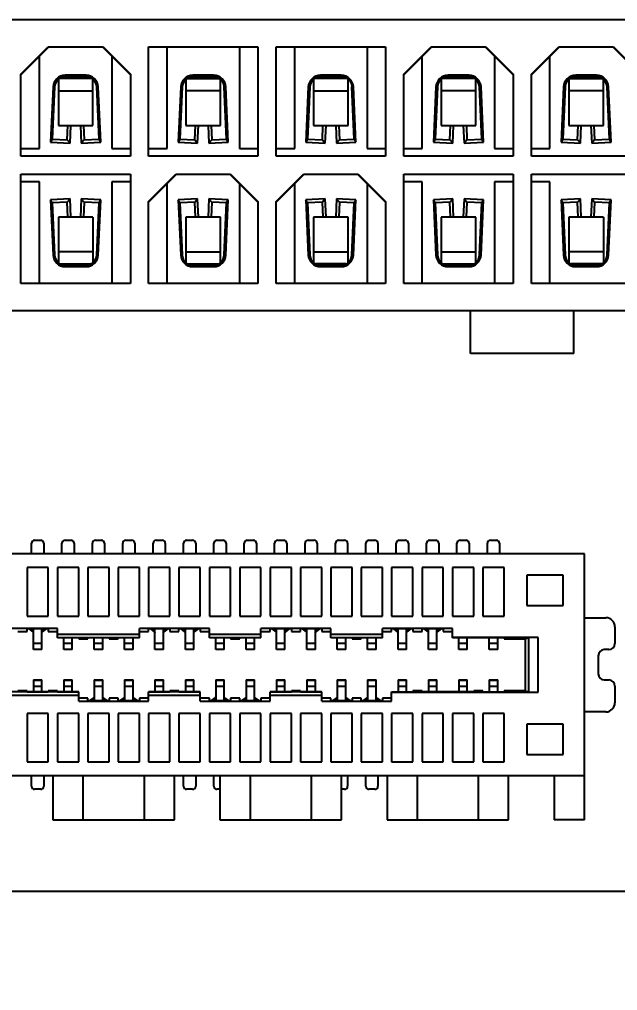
# Model space of a CAD drawing. Header units: millimetres. Extents: x 0 to 841, y 0 to 594.
# Drawn here: x 282.05 to 301.73, y 310.36 to 342.34 of the extents above; entities that cross this region are included whole.
import ezdxf

# ---------------------------------------------------------------- set-up
doc = ezdxf.new("R2010")
doc.units = ezdxf.units.MM
doc.header["$LTSCALE"] = 46.255
doc.layers.get('0').update_dxf_attribs({"linetype": 'CONTINUOUS'})
doc.layers.add('ASSEM_MEM', color=7, linetype='CONTINUOUS')
doc.styles.get("Standard").update_dxf_attribs({"font": 'txt', "width": 0.8})
doc.dimstyles.new('DIMSTYLE_1', dxfattribs={"dimtxt": 3, "dimasz": 2.1, "dimexe": 2, "dimexo": 1, "dimgap": 0.75, "dimtad": 0, "dimtih": 1, "dimtoh": 1, "dimzin": 0, "dimdsep": 46, "dimtxsty": 'STANDARD', "dimblk": '_FILLED', "dimblk1": '_FILLED', "dimblk2": '_FILLED', "dimcen": 0.09, "dimazin": 0, "dimtp": 0.01, "dimtm": 0.01, "dimtfac": 1, "dimtofl": 0, "dimtmove": 0, "dimatfit": 3, "dimldrblk": '_FILLED', "dimfxl": 1, "dimtolj": 1, "dimtzin": 0, "dimarcsym": 0})

# ---------------------------------------------------------------- blocks, each defined once
blk = doc.blocks.new('*D14')
at = {"color": 7, "linetype": 'CONTINUOUS'}
blk.add_line((350.897, 328.99), (350.897, 293.228), dxfattribs=at)
at = {"color": 7, "linetype": 'CONTINUOUS', "insert": (347.147, 291.728), "char_height": 3, "width": 14.4, "attachment_point": 3, "rotation": 90, "line_spacing_factor": 0.9}
blk.add_mtext('134.80', dxfattribs=at)
blk = doc.blocks.new('_FILLED')
at = {"color": 0, "linetype": 'BYBLOCK'}
blk.add_solid([(0, 0), (-1, 0.167), (-1, -0.167)], dxfattribs=at)
blk = doc.blocks.new('*D55')
at = {"color": 7, "linetype": 'CONTINUOUS'}
blk.add_line((385.407, 330.505), (385.407, 294.565), dxfattribs=at)
at = {"color": 7, "linetype": 'CONTINUOUS', "insert": (381.657, 293.065), "char_height": 3, "width": 14.4, "attachment_point": 3, "rotation": 90, "line_spacing_factor": 0.9}
blk.add_mtext('169.31', dxfattribs=at)

msp = doc.modelspace()

# ---------------------------------------------------------------- linework, layer by layer
at = {"layer": 'ASSEM_MEM', "color": 7, "linetype": 'CONTINUOUS'}
for p, q in [((272.797, 342.34), (324.397, 342.34)), ((282.097, 340.54), (282.997, 341.44)), ((282.097, 340.52), (283.017, 341.44)), ((282.997, 341.44), (284.797, 341.44)), ((285.697, 340.52), (284.776, 341.44)), ((284.797, 341.44), (285.697, 340.54)), ((286.297, 341.44), (289.897, 341.44)), ((286.297, 337.84), (286.297, 341.44)), ((286.907, 338.09), (286.907, 341.44)), ((289.287, 341.44), (289.287, 338.09)), ((289.897, 341.44), (289.897, 337.84)), ((290.497, 341.44), (294.097, 341.44)), ((290.497, 337.84), (290.497, 341.44)), ((291.107, 338.09), (291.107, 341.44)), ((293.487, 341.44), (293.487, 338.09)), ((294.097, 341.44), (294.097, 337.84)), ((294.697, 340.54), (295.597, 341.44)), ((294.697, 340.52), (295.617, 341.44)), ((295.597, 341.44), (297.397, 341.44)), ((298.297, 340.52), (297.376, 341.44)), ((297.397, 341.44), (298.297, 340.54)), ((298.897, 340.54), (299.797, 341.44)), ((298.897, 340.52), (299.817, 341.44)), ((299.797, 341.44), (301.597, 341.44)), ((302.497, 340.52), (301.576, 341.44)), ((301.597, 341.44), (302.497, 340.54)), ((282.707, 338.09), (282.707, 341.13)), ((285.087, 341.13), (285.087, 338.09)), ((295.307, 338.09), (295.307, 341.13)), ((297.687, 341.13), (297.687, 338.09)), ((299.507, 338.09), (299.507, 341.13)), ((282.097, 337.84), (282.097, 340.54)), ((283.327, 340.378), (283.327, 338.85)), ((284.435, 340.39), (283.358, 340.39)), ((284.239, 340.5), (283.554, 340.5)), ((283.554, 340.45), (283.554, 340.5)), ((283.554, 340.45), (284.239, 340.45)), ((284.239, 340.5), (284.239, 340.45)), ((284.467, 338.85), (284.467, 340.378)), ((285.697, 340.54), (285.697, 337.84)), ((287.527, 340.378), (287.527, 338.85)), ((287.558, 340.39), (288.635, 340.39)), ((288.439, 340.5), (287.754, 340.5)), ((287.754, 340.45), (287.754, 340.5)), ((287.754, 340.45), (288.439, 340.45)), ((288.439, 340.5), (288.439, 340.45)), ((288.667, 338.85), (288.667, 340.378)), ((291.727, 340.378), (291.727, 338.85)), ((292.835, 340.39), (291.758, 340.39)), ((292.639, 340.5), (291.954, 340.5)), ((291.954, 340.45), (291.954, 340.5)), ((291.954, 340.45), (292.639, 340.45)), ((292.639, 340.5), (292.639, 340.45)), ((292.867, 338.85), (292.867, 340.378)), ((294.697, 337.84), (294.697, 340.54)), ((295.927, 340.378), (295.927, 338.85)), ((297.035, 340.39), (295.958, 340.39)), ((296.839, 340.5), (296.154, 340.5)), ((296.154, 340.45), (296.154, 340.5)), ((296.154, 340.45), (296.839, 340.45)), ((296.839, 340.5), (296.839, 340.45)), ((297.067, 338.85), (297.067, 340.378)), ((298.297, 340.54), (298.297, 337.84)), ((298.897, 337.84), (298.897, 340.54)), ((300.127, 340.378), (300.127, 338.85)), ((300.158, 340.39), (301.235, 340.39)), ((301.039, 340.5), (300.354, 340.5)), ((300.354, 340.45), (300.354, 340.5)), ((301.039, 340.45), (300.354, 340.45)), ((301.039, 340.5), (301.039, 340.45)), ((301.267, 338.85), (301.267, 340.378)), ((283.154, 340.118), (283.072, 338.298)), ((283.204, 340.116), (283.126, 338.396)), ((283.154, 340.118), (283.204, 340.116)), ((283.327, 339.99), (284.467, 339.99)), ((284.589, 340.116), (284.639, 340.118)), ((284.667, 338.396), (284.589, 340.116)), ((284.721, 338.298), (284.639, 340.118)), ((287.354, 340.118), (287.272, 338.298)), ((287.404, 340.116), (287.326, 338.396)), ((287.354, 340.118), (287.404, 340.116)), ((288.667, 339.99), (287.527, 339.99)), ((288.789, 340.116), (288.839, 340.118)), ((288.867, 338.396), (288.789, 340.116)), ((288.921, 338.298), (288.839, 340.118)), ((291.554, 340.118), (291.472, 338.298)), ((291.604, 340.116), (291.526, 338.396)), ((291.554, 340.118), (291.604, 340.116)), ((291.727, 339.99), (292.867, 339.99)), ((292.989, 340.116), (293.039, 340.118)), ((293.067, 338.396), (292.989, 340.116)), ((293.121, 338.298), (293.039, 340.118)), ((295.754, 340.118), (295.672, 338.298)), ((295.804, 340.116), (295.726, 338.396)), ((295.754, 340.118), (295.804, 340.116)), ((297.067, 339.99), (295.927, 339.99)), ((297.189, 340.116), (297.239, 340.118)), ((297.267, 338.396), (297.189, 340.116)), ((297.321, 338.298), (297.239, 340.118)), ((299.954, 340.118), (299.872, 338.298)), ((300.004, 340.116), (299.926, 338.396)), ((299.954, 340.118), (300.004, 340.116)), ((301.267, 339.99), (300.127, 339.99)), ((301.389, 340.116), (301.439, 340.118)), ((301.467, 338.396), (301.389, 340.116)), ((301.521, 338.298), (301.439, 340.118)), ((283.327, 338.85), (284.467, 338.85)), ((283.616, 338.374), (283.637, 338.85)), ((283.711, 338.269), (283.737, 338.85)), ((284.056, 338.85), (284.082, 338.269)), ((284.156, 338.85), (284.177, 338.374)), ((287.527, 338.85), (288.667, 338.85)), ((287.816, 338.374), (287.837, 338.85)), ((287.911, 338.269), (287.937, 338.85)), ((288.256, 338.85), (288.282, 338.269)), ((288.356, 338.85), (288.377, 338.374)), ((291.727, 338.85), (292.867, 338.85)), ((292.016, 338.374), (292.037, 338.85)), ((292.111, 338.269), (292.137, 338.85)), ((292.456, 338.85), (292.482, 338.269)), ((292.556, 338.85), (292.577, 338.374)), ((295.927, 338.85), (297.067, 338.85)), ((296.216, 338.374), (296.237, 338.85)), ((296.311, 338.269), (296.337, 338.85)), ((296.656, 338.85), (296.682, 338.269)), ((296.756, 338.85), (296.777, 338.374)), ((300.127, 338.85), (301.267, 338.85)), ((300.416, 338.374), (300.437, 338.85)), ((300.511, 338.269), (300.537, 338.85)), ((300.856, 338.85), (300.882, 338.269)), ((300.956, 338.85), (300.977, 338.374)), ((283.126, 338.396), (283.072, 338.298)), ((283.126, 338.396), (283.616, 338.374)), ((283.616, 338.374), (283.711, 338.269)), ((284.177, 338.374), (284.082, 338.269)), ((284.177, 338.374), (284.667, 338.396)), ((284.721, 338.298), (284.667, 338.396)), ((287.326, 338.396), (287.272, 338.298)), ((287.326, 338.396), (287.816, 338.374)), ((287.816, 338.374), (287.911, 338.269)), ((288.377, 338.374), (288.282, 338.269)), ((288.377, 338.374), (288.867, 338.396)), ((288.921, 338.298), (288.867, 338.396)), ((291.526, 338.396), (291.472, 338.298)), ((291.526, 338.396), (292.016, 338.374)), ((292.016, 338.374), (292.111, 338.269)), ((292.577, 338.374), (292.482, 338.269)), ((292.577, 338.374), (293.067, 338.396)), ((293.067, 338.396), (293.121, 338.298)), ((295.726, 338.396), (295.672, 338.298)), ((295.726, 338.396), (296.216, 338.374)), ((296.216, 338.374), (296.311, 338.269)), ((296.777, 338.374), (296.682, 338.269)), ((296.777, 338.374), (297.267, 338.396)), ((297.321, 338.298), (297.267, 338.396)), ((299.926, 338.396), (299.872, 338.298)), ((299.926, 338.396), (300.416, 338.374)), ((300.416, 338.374), (300.511, 338.269)), ((300.977, 338.374), (300.882, 338.269)), ((300.977, 338.374), (301.467, 338.396)), ((301.521, 338.298), (301.467, 338.396)), ((282.097, 338.09), (282.707, 338.09)), ((283.072, 338.298), (283.711, 338.269)), ((284.082, 338.269), (284.721, 338.298)), ((285.087, 338.09), (285.697, 338.09)), ((286.297, 338.09), (286.907, 338.09)), ((287.272, 338.298), (287.911, 338.269)), ((288.282, 338.269), (288.921, 338.298)), ((289.287, 338.09), (289.897, 338.09)), ((290.497, 338.09), (291.107, 338.09)), ((291.472, 338.298), (292.111, 338.269)), ((292.482, 338.269), (293.121, 338.298)), ((293.487, 338.09), (294.097, 338.09)), ((294.697, 338.09), (295.307, 338.09)), ((295.672, 338.298), (296.311, 338.269)), ((296.682, 338.269), (297.321, 338.298)), ((297.687, 338.09), (298.297, 338.09)), ((298.897, 338.09), (299.507, 338.09)), ((299.872, 338.298), (300.511, 338.269)), ((300.882, 338.269), (301.521, 338.298)), ((285.697, 337.84), (282.097, 337.84)), ((289.897, 337.84), (286.297, 337.84)), ((294.097, 337.84), (290.497, 337.84)), ((298.297, 337.84), (294.697, 337.84)), ((302.497, 337.84), (298.897, 337.84)), ((282.097, 337.24), (285.697, 337.24)), ((282.097, 333.64), (282.097, 337.24)), ((285.697, 337.24), (285.697, 333.64)), ((286.297, 336.34), (287.197, 337.24)), ((286.297, 336.32), (287.217, 337.24)), ((287.197, 337.24), (288.997, 337.24)), ((289.897, 336.32), (288.976, 337.24)), ((288.997, 337.24), (289.897, 336.34)), ((290.497, 336.34), (291.397, 337.24)), ((290.497, 336.32), (291.417, 337.24)), ((291.397, 337.24), (293.197, 337.24)), ((294.097, 336.32), (293.176, 337.24)), ((293.197, 337.24), (294.097, 336.34)), ((294.697, 337.24), (298.297, 337.24)), ((294.697, 333.64), (294.697, 337.24)), ((298.297, 337.24), (298.297, 333.64)), ((298.897, 337.24), (302.497, 337.24)), ((298.897, 333.64), (298.897, 337.24)), ((282.707, 336.99), (282.097, 336.99)), ((282.707, 333.64), (282.707, 336.99)), ((285.697, 336.99), (285.087, 336.99)), ((285.087, 336.99), (285.087, 333.64)), ((286.907, 333.64), (286.907, 336.93)), ((289.287, 336.93), (289.287, 333.64)), ((291.107, 333.64), (291.107, 336.93)), ((293.487, 336.93), (293.487, 333.64)), ((295.307, 336.99), (294.697, 336.99)), ((295.307, 333.64), (295.307, 336.99)), ((298.297, 336.99), (297.687, 336.99)), ((297.687, 336.99), (297.687, 333.64)), ((299.507, 336.99), (298.897, 336.99)), ((299.507, 333.64), (299.507, 336.99)), ((283.711, 336.431), (283.072, 336.403)), ((283.126, 336.305), (283.072, 336.403)), ((283.072, 336.403), (283.154, 334.582)), ((283.616, 336.327), (283.711, 336.431)), ((283.738, 335.83), (283.711, 336.431)), ((284.082, 336.431), (284.055, 335.83)), ((284.721, 336.403), (284.082, 336.431)), ((284.082, 336.431), (284.177, 336.327)), ((284.639, 334.582), (284.721, 336.403)), ((284.667, 336.305), (284.721, 336.403)), ((287.911, 336.431), (287.272, 336.403)), ((287.326, 336.305), (287.272, 336.403)), ((287.272, 336.403), (287.354, 334.582)), ((287.816, 336.327), (287.911, 336.431)), ((287.938, 335.83), (287.911, 336.431)), ((288.282, 336.431), (288.255, 335.83)), ((288.921, 336.403), (288.282, 336.431)), ((288.282, 336.431), (288.377, 336.327)), ((288.839, 334.582), (288.921, 336.403)), ((288.867, 336.305), (288.921, 336.403)), ((292.111, 336.431), (291.472, 336.403)), ((291.526, 336.305), (291.472, 336.403)), ((291.472, 336.403), (291.554, 334.582)), ((292.111, 336.431), (292.016, 336.327)), ((292.138, 335.83), (292.111, 336.431)), ((292.482, 336.431), (292.455, 335.83)), ((293.121, 336.403), (292.482, 336.431)), ((292.577, 336.327), (292.482, 336.431)), ((293.039, 334.582), (293.121, 336.403)), ((293.121, 336.403), (293.067, 336.305)), ((296.311, 336.431), (295.672, 336.403)), ((295.726, 336.305), (295.672, 336.403)), ((295.672, 336.403), (295.754, 334.582)), ((296.216, 336.327), (296.311, 336.431)), ((296.338, 335.83), (296.311, 336.431)), ((296.682, 336.431), (296.655, 335.83)), ((297.321, 336.403), (296.682, 336.431)), ((296.682, 336.431), (296.777, 336.327)), ((297.239, 334.582), (297.321, 336.403)), ((297.267, 336.305), (297.321, 336.403)), ((300.511, 336.431), (299.872, 336.403)), ((299.926, 336.305), (299.872, 336.403)), ((299.872, 336.403), (299.954, 334.582)), ((300.416, 336.327), (300.511, 336.431)), ((300.538, 335.83), (300.511, 336.431)), ((300.882, 336.431), (300.855, 335.83)), ((301.521, 336.403), (300.882, 336.431)), ((300.882, 336.431), (300.977, 336.327)), ((301.439, 334.582), (301.521, 336.403)), ((301.467, 336.305), (301.521, 336.403)), ((283.616, 336.327), (283.126, 336.305)), ((283.126, 336.305), (283.204, 334.585)), ((283.638, 335.83), (283.616, 336.327)), ((284.177, 336.327), (284.155, 335.83)), ((284.667, 336.305), (284.177, 336.327)), ((284.589, 334.585), (284.667, 336.305)), ((286.297, 333.64), (286.297, 336.34)), ((287.816, 336.327), (287.326, 336.305)), ((287.326, 336.305), (287.404, 334.585)), ((287.838, 335.83), (287.816, 336.327)), ((288.377, 336.327), (288.355, 335.83)), ((288.867, 336.305), (288.377, 336.327)), ((288.789, 334.585), (288.867, 336.305)), ((289.897, 336.34), (289.897, 333.64)), ((290.497, 333.64), (290.497, 336.34)), ((292.016, 336.327), (291.526, 336.305)), ((291.526, 336.305), (291.604, 334.585)), ((292.038, 335.83), (292.016, 336.327)), ((292.577, 336.327), (292.555, 335.83)), ((293.067, 336.305), (292.577, 336.327)), ((292.989, 334.585), (293.067, 336.305)), ((294.097, 336.34), (294.097, 333.64)), ((296.216, 336.327), (295.726, 336.305)), ((295.726, 336.305), (295.804, 334.585)), ((296.238, 335.83), (296.216, 336.327)), ((296.777, 336.327), (296.755, 335.83)), ((297.267, 336.305), (296.777, 336.327)), ((297.189, 334.585), (297.267, 336.305)), ((300.416, 336.327), (299.926, 336.305)), ((299.926, 336.305), (300.004, 334.585)), ((300.438, 335.83), (300.416, 336.327)), ((300.977, 336.327), (300.955, 335.83)), ((301.467, 336.305), (300.977, 336.327)), ((301.389, 334.585), (301.467, 336.305)), ((284.467, 335.83), (283.327, 335.83)), ((283.327, 335.83), (283.327, 334.313)), ((284.467, 335.83), (284.467, 334.313)), ((288.667, 335.83), (287.527, 335.83)), ((287.527, 335.83), (287.527, 334.313)), ((288.667, 334.313), (288.667, 335.83)), ((292.867, 335.83), (291.727, 335.83)), ((291.727, 335.83), (291.727, 334.313)), ((292.867, 334.313), (292.867, 335.83)), ((297.067, 335.83), (295.927, 335.83)), ((295.927, 335.83), (295.927, 334.313)), ((297.067, 334.313), (297.067, 335.83)), ((301.267, 335.83), (300.127, 335.83)), ((300.127, 335.83), (300.127, 334.313)), ((301.267, 335.83), (301.267, 334.313)), ((283.204, 334.585), (283.154, 334.582)), ((284.467, 334.69), (283.327, 334.69)), ((284.639, 334.582), (284.589, 334.585)), ((287.404, 334.585), (287.354, 334.582)), ((287.527, 334.69), (288.667, 334.69)), ((288.839, 334.582), (288.789, 334.585)), ((291.604, 334.585), (291.554, 334.582)), ((291.727, 334.69), (292.867, 334.69)), ((293.039, 334.582), (292.989, 334.585)), ((295.804, 334.585), (295.754, 334.582)), ((295.927, 334.69), (297.067, 334.69)), ((297.239, 334.582), (297.189, 334.585)), ((300.004, 334.585), (299.954, 334.582)), ((301.267, 334.69), (300.127, 334.69)), ((301.439, 334.582), (301.389, 334.585)), ((283.391, 334.29), (284.402, 334.29)), ((284.239, 334.25), (283.554, 334.25)), ((283.554, 334.2), (283.554, 334.25)), ((283.554, 334.2), (284.239, 334.2)), ((284.239, 334.25), (284.239, 334.2)), ((287.591, 334.29), (288.602, 334.29)), ((288.439, 334.25), (287.754, 334.25)), ((287.754, 334.2), (287.754, 334.25)), ((287.754, 334.2), (288.439, 334.2)), ((288.439, 334.25), (288.439, 334.2)), ((292.802, 334.29), (291.791, 334.29)), ((292.639, 334.25), (291.954, 334.25)), ((291.954, 334.2), (291.954, 334.25)), ((291.954, 334.2), (292.639, 334.2)), ((292.639, 334.25), (292.639, 334.2)), ((295.991, 334.29), (297.002, 334.29)), ((296.839, 334.25), (296.154, 334.25)), ((296.154, 334.2), (296.154, 334.25)), ((296.154, 334.2), (296.839, 334.2)), ((296.839, 334.25), (296.839, 334.2)), ((301.202, 334.29), (300.191, 334.29)), ((300.354, 334.25), (301.039, 334.25)), ((300.354, 334.2), (300.354, 334.25)), ((300.354, 334.2), (301.039, 334.2)), ((301.039, 334.25), (301.039, 334.2)), ((285.697, 333.64), (282.097, 333.64)), ((289.897, 333.64), (286.297, 333.64)), ((294.097, 333.64), (290.497, 333.64)), ((298.297, 333.64), (294.697, 333.64)), ((302.497, 333.64), (298.897, 333.64)), ((324.397, 332.74), (272.797, 332.74)), ((296.897, 331.34), (296.897, 332.74)), ((300.297, 331.34), (300.297, 332.74)), ((300.297, 331.34), (296.897, 331.34)), ((282.447, 324.74), (282.447, 325.09)), ((282.547, 325.19), (282.747, 325.19)), ((282.847, 325.09), (282.847, 324.74)), ((283.447, 324.74), (283.447, 325.09)), ((283.547, 325.19), (283.747, 325.19)), ((283.847, 325.09), (283.847, 324.74)), ((284.447, 324.74), (284.447, 325.09)), ((284.547, 325.19), (284.747, 325.19)), ((284.847, 325.09), (284.847, 324.74)), ((285.447, 324.74), (285.447, 325.09)), ((285.547, 325.19), (285.747, 325.19)), ((285.847, 325.09), (285.847, 324.74)), ((286.447, 324.74), (286.447, 325.09)), ((286.547, 325.19), (286.747, 325.19)), ((286.847, 325.09), (286.847, 324.74)), ((287.447, 324.74), (287.447, 325.09)), ((287.547, 325.19), (287.747, 325.19)), ((287.847, 325.09), (287.847, 324.74)), ((288.447, 324.74), (288.447, 325.09)), ((288.547, 325.19), (288.747, 325.19)), ((288.847, 325.09), (288.847, 324.74)), ((289.447, 324.74), (289.447, 325.09)), ((289.547, 325.19), (289.747, 325.19)), ((289.847, 325.09), (289.847, 324.74)), ((290.447, 324.74), (290.447, 325.09)), ((290.547, 325.19), (290.747, 325.19)), ((290.847, 325.09), (290.847, 324.74)), ((291.447, 324.74), (291.447, 325.09)), ((291.547, 325.19), (291.747, 325.19)), ((291.847, 325.09), (291.847, 324.74)), ((292.447, 324.74), (292.447, 325.09)), ((292.547, 325.19), (292.747, 325.19)), ((292.847, 325.09), (292.847, 324.74)), ((293.447, 324.74), (293.447, 325.09)), ((293.547, 325.19), (293.747, 325.19)), ((293.847, 325.09), (293.847, 324.74)), ((294.447, 324.74), (294.447, 325.09)), ((294.547, 325.19), (294.747, 325.19)), ((294.847, 325.09), (294.847, 324.74)), ((295.447, 324.74), (295.447, 325.09)), ((295.547, 325.19), (295.747, 325.19)), ((295.847, 325.09), (295.847, 324.74)), ((296.447, 324.74), (296.447, 325.09)), ((296.547, 325.19), (296.747, 325.19)), ((296.847, 325.09), (296.847, 324.74)), ((297.447, 324.74), (297.447, 325.09)), ((297.547, 325.19), (297.747, 325.19)), ((297.847, 325.09), (297.847, 324.74)), ((300.647, 324.74), (261.647, 324.74)), ((300.647, 315.99), (300.647, 324.74)), ((282.997, 324.29), (282.297, 324.29)), ((282.297, 324.29), (282.297, 322.69)), ((282.997, 322.69), (282.997, 324.29)), ((283.997, 324.29), (283.297, 324.29)), ((283.297, 324.29), (283.297, 322.69)), ((283.997, 322.69), (283.997, 324.29)), ((284.997, 324.29), (284.297, 324.29)), ((284.297, 324.29), (284.297, 322.69)), ((284.997, 322.69), (284.997, 324.29)), ((285.997, 324.29), (285.297, 324.29)), ((285.297, 324.29), (285.297, 322.69)), ((285.997, 322.69), (285.997, 324.29)), ((286.997, 324.29), (286.297, 324.29)), ((286.297, 324.29), (286.297, 322.69)), ((286.997, 322.69), (286.997, 324.29)), ((287.997, 324.29), (287.297, 324.29)), ((287.297, 324.29), (287.297, 322.69)), ((287.997, 322.69), (287.997, 324.29)), ((288.997, 324.29), (288.297, 324.29)), ((288.297, 324.29), (288.297, 322.69)), ((288.997, 322.69), (288.997, 324.29)), ((289.997, 324.29), (289.297, 324.29)), ((289.297, 324.29), (289.297, 322.69)), ((289.997, 322.69), (289.997, 324.29)), ((290.997, 324.29), (290.297, 324.29)), ((290.297, 324.29), (290.297, 322.69)), ((290.997, 322.69), (290.997, 324.29)), ((291.997, 324.29), (291.297, 324.29)), ((291.297, 324.29), (291.297, 322.69)), ((291.997, 322.69), (291.997, 324.29)), ((292.997, 324.29), (292.297, 324.29)), ((292.297, 324.29), (292.297, 322.69)), ((292.997, 322.69), (292.997, 324.29)), ((293.997, 324.29), (293.297, 324.29)), ((293.297, 324.29), (293.297, 322.69)), ((293.997, 322.69), (293.997, 324.29)), ((294.997, 324.29), (294.297, 324.29)), ((294.297, 324.29), (294.297, 322.69)), ((294.997, 322.69), (294.997, 324.29)), ((295.997, 324.29), (295.297, 324.29)), ((295.297, 324.29), (295.297, 322.69)), ((295.997, 322.69), (295.997, 324.29)), ((296.997, 324.29), (296.297, 324.29)), ((296.297, 324.29), (296.297, 322.69)), ((296.997, 322.69), (296.997, 324.29)), ((297.997, 324.29), (297.297, 324.29)), ((297.297, 324.29), (297.297, 322.69)), ((297.997, 322.69), (297.997, 324.29)), ((299.947, 324.04), (298.747, 324.04)), ((298.747, 324.04), (298.747, 323.04)), ((299.947, 323.04), (299.947, 324.04)), ((298.747, 323.04), (299.947, 323.04)), ((282.297, 322.69), (282.997, 322.69)), ((283.297, 322.69), (283.997, 322.69)), ((284.297, 322.69), (284.997, 322.69)), ((285.297, 322.69), (285.997, 322.69)), ((286.297, 322.69), (286.997, 322.69)), ((287.297, 322.69), (287.997, 322.69)), ((288.297, 322.69), (288.997, 322.69)), ((289.297, 322.69), (289.997, 322.69)), ((290.297, 322.69), (290.997, 322.69)), ((291.297, 322.69), (291.997, 322.69)), ((292.297, 322.69), (292.997, 322.69)), ((293.297, 322.69), (293.997, 322.69)), ((294.297, 322.69), (294.997, 322.69)), ((295.297, 322.69), (295.997, 322.69)), ((296.297, 322.69), (296.997, 322.69)), ((297.297, 322.69), (297.997, 322.69)), ((300.647, 322.64), (301.347, 322.64)), ((301.647, 322.34), (301.647, 321.79)), ((283.297, 322.29), (280.997, 322.29)), ((281.997, 322.19), (282.297, 322.19)), ((282.997, 322.27), (282.297, 322.27)), ((282.297, 322.19), (282.297, 322.27)), ((282.356, 322.27), (282.483, 322.179)), ((282.483, 322.179), (282.483, 322.27)), ((282.483, 322.179), (282.49, 322.175)), ((282.492, 322.233), (282.49, 322.175)), ((282.493, 322.27), (282.492, 322.233)), ((282.507, 321.59), (282.507, 322.27)), ((282.787, 321.59), (282.787, 322.27)), ((282.801, 322.233), (282.8, 322.27)), ((282.803, 322.175), (282.801, 322.233)), ((282.803, 322.175), (282.81, 322.179)), ((282.81, 322.27), (282.81, 322.179)), ((282.81, 322.179), (282.937, 322.27)), ((282.997, 322.27), (282.997, 322.19)), ((282.997, 322.19), (283.297, 322.19)), ((283.297, 321.982), (283.297, 322.29)), ((285.997, 322.09), (283.297, 322.09)), ((288.297, 322.29), (285.997, 322.29)), ((285.997, 321.982), (285.997, 322.29)), ((285.997, 322.19), (286.297, 322.19)), ((286.997, 322.27), (286.297, 322.27)), ((286.297, 322.19), (286.297, 322.27)), ((286.356, 322.27), (286.483, 322.179)), ((286.483, 322.179), (286.483, 322.27)), ((286.483, 322.179), (286.49, 322.175)), ((286.492, 322.233), (286.49, 322.175)), ((286.493, 322.27), (286.492, 322.233)), ((286.507, 321.59), (286.507, 322.27)), ((286.787, 321.59), (286.787, 322.27)), ((286.801, 322.233), (286.8, 322.27)), ((286.803, 322.175), (286.801, 322.233)), ((286.803, 322.175), (286.81, 322.179)), ((286.81, 322.27), (286.81, 322.179)), ((286.81, 322.179), (286.937, 322.27)), ((286.997, 322.27), (286.997, 322.19)), ((286.997, 322.19), (287.297, 322.19)), ((287.997, 322.27), (287.297, 322.27)), ((287.297, 322.19), (287.297, 322.27)), ((287.356, 322.27), (287.483, 322.179)), ((287.483, 322.179), (287.483, 322.27)), ((287.483, 322.179), (287.49, 322.175)), ((287.492, 322.233), (287.49, 322.175)), ((287.493, 322.27), (287.492, 322.233)), ((287.507, 321.59), (287.507, 322.27)), ((287.787, 321.59), (287.787, 322.27)), ((287.801, 322.233), (287.8, 322.27)), ((287.803, 322.175), (287.801, 322.233)), ((287.803, 322.175), (287.81, 322.179)), ((287.81, 322.27), (287.81, 322.179)), ((287.81, 322.179), (287.937, 322.27)), ((287.997, 322.27), (287.997, 322.19)), ((287.997, 322.19), (288.297, 322.19)), ((288.297, 321.982), (288.297, 322.29)), ((289.997, 322.09), (288.297, 322.09)), ((292.297, 322.29), (289.997, 322.29)), ((289.997, 321.982), (289.997, 322.29)), ((289.997, 322.19), (290.297, 322.19)), ((290.997, 322.27), (290.297, 322.27)), ((290.297, 322.19), (290.297, 322.27)), ((290.356, 322.27), (290.483, 322.179)), ((290.483, 322.179), (290.483, 322.27)), ((290.483, 322.179), (290.49, 322.175)), ((290.492, 322.233), (290.49, 322.175)), ((290.493, 322.27), (290.492, 322.233)), ((290.507, 321.59), (290.507, 322.27)), ((290.787, 321.59), (290.787, 322.27)), ((290.801, 322.233), (290.8, 322.27)), ((290.803, 322.175), (290.801, 322.233)), ((290.803, 322.175), (290.81, 322.179)), ((290.81, 322.27), (290.81, 322.179)), ((290.81, 322.179), (290.937, 322.27)), ((290.997, 322.27), (290.997, 322.19)), ((290.997, 322.19), (291.297, 322.19)), ((291.997, 322.27), (291.297, 322.27)), ((291.297, 322.19), (291.297, 322.27)), ((291.356, 322.27), (291.483, 322.179)), ((291.483, 322.179), (291.483, 322.27)), ((291.483, 322.179), (291.49, 322.175)), ((291.492, 322.233), (291.49, 322.175)), ((291.493, 322.27), (291.492, 322.233)), ((291.507, 321.59), (291.507, 322.27)), ((291.787, 321.59), (291.787, 322.27)), ((291.801, 322.233), (291.8, 322.27)), ((291.803, 322.175), (291.801, 322.233)), ((291.803, 322.175), (291.81, 322.179)), ((291.81, 322.27), (291.81, 322.179)), ((291.81, 322.179), (291.937, 322.27)), ((291.997, 322.27), (291.997, 322.19)), ((291.997, 322.19), (292.297, 322.19)), ((292.297, 321.982), (292.297, 322.29)), ((293.997, 322.09), (292.297, 322.09)), ((296.297, 322.29), (293.997, 322.29)), ((293.997, 321.982), (293.997, 322.29)), ((293.997, 322.19), (294.297, 322.19)), ((294.997, 322.27), (294.297, 322.27)), ((294.297, 322.19), (294.297, 322.27)), ((294.356, 322.27), (294.483, 322.179)), ((294.483, 322.179), (294.483, 322.27)), ((294.483, 322.179), (294.49, 322.175)), ((294.492, 322.233), (294.49, 322.175)), ((294.493, 322.27), (294.492, 322.233)), ((294.507, 321.59), (294.507, 322.27)), ((294.787, 321.59), (294.787, 322.27)), ((294.801, 322.233), (294.8, 322.27)), ((294.803, 322.175), (294.801, 322.233)), ((294.803, 322.175), (294.81, 322.179)), ((294.81, 322.27), (294.81, 322.179)), ((294.81, 322.179), (294.937, 322.27)), ((294.997, 322.27), (294.997, 322.19)), ((294.997, 322.19), (295.297, 322.19)), ((295.997, 322.27), (295.297, 322.27)), ((295.297, 322.19), (295.297, 322.27)), ((295.356, 322.27), (295.483, 322.179)), ((295.483, 322.179), (295.483, 322.27)), ((295.483, 322.179), (295.49, 322.175)), ((295.492, 322.233), (295.49, 322.175)), ((295.493, 322.27), (295.492, 322.233)), ((295.507, 321.59), (295.507, 322.27)), ((295.787, 321.59), (295.787, 322.27)), ((295.801, 322.233), (295.8, 322.27)), ((295.803, 322.175), (295.801, 322.233)), ((295.803, 322.175), (295.81, 322.179)), ((295.81, 322.27), (295.81, 322.179)), ((295.81, 322.179), (295.937, 322.27)), ((295.997, 322.27), (295.997, 322.19)), ((295.997, 322.19), (296.297, 322.19)), ((296.297, 321.982), (296.297, 322.29)), ((282.787, 321.797), (282.507, 321.797)), ((283.297, 321.986), (285.997, 321.986)), ((283.997, 321.982), (283.297, 321.982)), ((283.507, 321.59), (283.507, 321.982)), ((283.787, 321.797), (283.507, 321.797)), ((283.787, 321.59), (283.787, 321.982)), ((283.997, 321.982), (283.997, 321.95)), ((283.997, 321.95), (284.297, 321.95)), ((284.997, 321.982), (284.297, 321.982)), ((284.297, 321.95), (284.297, 321.982)), ((284.507, 321.59), (284.507, 321.982)), ((284.787, 321.797), (284.507, 321.797)), ((284.787, 321.59), (284.787, 321.982)), ((284.997, 321.982), (284.997, 321.95)), ((284.997, 321.95), (285.297, 321.95)), ((285.997, 321.982), (285.297, 321.982)), ((285.297, 321.95), (285.297, 321.982)), ((285.507, 321.59), (285.507, 321.982)), ((285.787, 321.797), (285.507, 321.797)), ((285.787, 321.59), (285.787, 321.982)), ((286.787, 321.797), (286.507, 321.797)), ((287.787, 321.797), (287.507, 321.797)), ((288.297, 321.986), (289.997, 321.986)), ((288.997, 321.982), (288.297, 321.982)), ((288.507, 321.59), (288.507, 321.982)), ((288.787, 321.797), (288.507, 321.797)), ((288.787, 321.59), (288.787, 321.982)), ((288.997, 321.982), (288.997, 321.95)), ((288.997, 321.95), (289.297, 321.95)), ((289.997, 321.982), (289.297, 321.982)), ((289.297, 321.95), (289.297, 321.982)), ((289.507, 321.59), (289.507, 321.982)), ((289.787, 321.797), (289.507, 321.797)), ((289.787, 321.59), (289.787, 321.982)), ((290.787, 321.797), (290.507, 321.797)), ((291.787, 321.797), (291.507, 321.797)), ((292.297, 321.986), (293.997, 321.986)), ((292.997, 321.982), (292.297, 321.982)), ((292.507, 321.59), (292.507, 321.982)), ((292.787, 321.797), (292.507, 321.797)), ((292.787, 321.59), (292.787, 321.982)), ((292.997, 321.982), (292.997, 321.95)), ((292.997, 321.95), (293.297, 321.95)), ((293.997, 321.982), (293.297, 321.982)), ((293.297, 321.95), (293.297, 321.982)), ((293.507, 321.59), (293.507, 321.982)), ((293.787, 321.797), (293.507, 321.797)), ((293.787, 321.59), (293.787, 321.982)), ((294.787, 321.797), (294.507, 321.797)), ((295.787, 321.797), (295.507, 321.797)), ((299.119, 321.99), (296.297, 321.99)), ((297.997, 321.982), (296.297, 321.982)), ((296.507, 321.59), (296.507, 321.982)), ((296.787, 321.797), (296.507, 321.797)), ((296.787, 321.59), (296.787, 321.982)), ((297.507, 321.59), (297.507, 321.982)), ((297.787, 321.797), (297.507, 321.797)), ((297.787, 321.59), (297.787, 321.982)), ((297.997, 321.982), (297.997, 321.95)), ((297.997, 321.95), (298.687, 321.95)), ((298.687, 321.95), (298.805, 321.986)), ((298.687, 321.95), (298.687, 320.23)), ((298.805, 321.986), (298.805, 320.195)), ((299.119, 320.19), (299.119, 321.99)), ((282.507, 321.608), (282.787, 321.608)), ((282.787, 321.59), (282.507, 321.59)), ((283.507, 321.608), (283.787, 321.608)), ((283.787, 321.59), (283.507, 321.59)), ((284.507, 321.608), (284.787, 321.608)), ((284.787, 321.59), (284.507, 321.59)), ((285.507, 321.608), (285.787, 321.608)), ((285.787, 321.59), (285.507, 321.59)), ((286.507, 321.608), (286.787, 321.608)), ((286.787, 321.59), (286.507, 321.59)), ((287.507, 321.608), (287.787, 321.608)), ((287.787, 321.59), (287.507, 321.59)), ((288.507, 321.608), (288.787, 321.608)), ((288.787, 321.59), (288.507, 321.59)), ((289.507, 321.608), (289.787, 321.608)), ((289.787, 321.59), (289.507, 321.59)), ((290.507, 321.608), (290.787, 321.608)), ((290.787, 321.59), (290.507, 321.59)), ((291.507, 321.608), (291.787, 321.608)), ((291.787, 321.59), (291.507, 321.59)), ((292.507, 321.608), (292.787, 321.608)), ((292.787, 321.59), (292.507, 321.59)), ((293.507, 321.608), (293.787, 321.608)), ((293.787, 321.59), (293.507, 321.59)), ((294.507, 321.608), (294.787, 321.608)), ((294.787, 321.59), (294.507, 321.59)), ((295.507, 321.608), (295.787, 321.608)), ((295.787, 321.59), (295.507, 321.59)), ((296.507, 321.608), (296.787, 321.608)), ((296.787, 321.59), (296.507, 321.59)), ((297.507, 321.608), (297.787, 321.608)), ((297.787, 321.59), (297.507, 321.59)), ((301.097, 321.39), (301.097, 320.79)), ((301.447, 321.59), (301.297, 321.59)), ((282.507, 320.59), (282.787, 320.59)), ((282.507, 320.59), (282.507, 320.198)), ((282.787, 320.573), (282.507, 320.573)), ((282.787, 320.198), (282.787, 320.59)), ((283.507, 320.59), (283.787, 320.59)), ((283.507, 320.59), (283.507, 320.198)), ((283.787, 320.573), (283.507, 320.573)), ((283.787, 320.198), (283.787, 320.59)), ((284.507, 320.59), (284.787, 320.59)), ((284.507, 320.59), (284.507, 319.911)), ((284.787, 320.573), (284.507, 320.573)), ((284.787, 319.911), (284.787, 320.59)), ((285.507, 320.59), (285.787, 320.59)), ((285.507, 320.59), (285.507, 319.911)), ((285.787, 320.573), (285.507, 320.573)), ((285.787, 319.911), (285.787, 320.59)), ((286.507, 320.59), (286.787, 320.59)), ((286.507, 320.59), (286.507, 320.198)), ((286.787, 320.573), (286.507, 320.573)), ((286.787, 320.198), (286.787, 320.59)), ((287.507, 320.59), (287.787, 320.59)), ((287.507, 320.59), (287.507, 320.198)), ((287.787, 320.573), (287.507, 320.573)), ((287.787, 320.198), (287.787, 320.59)), ((288.507, 320.59), (288.787, 320.59)), ((288.507, 320.59), (288.507, 319.911)), ((288.787, 320.573), (288.507, 320.573)), ((288.787, 319.911), (288.787, 320.59)), ((289.507, 320.59), (289.787, 320.59)), ((289.507, 320.59), (289.507, 319.911)), ((289.787, 320.573), (289.507, 320.573)), ((289.787, 319.911), (289.787, 320.59)), ((290.507, 320.59), (290.787, 320.59)), ((290.507, 320.59), (290.507, 320.198)), ((290.787, 320.573), (290.507, 320.573)), ((290.787, 320.198), (290.787, 320.59)), ((291.507, 320.59), (291.787, 320.59)), ((291.507, 320.59), (291.507, 320.198)), ((291.787, 320.573), (291.507, 320.573)), ((291.787, 320.198), (291.787, 320.59)), ((292.507, 320.59), (292.787, 320.59)), ((292.507, 320.59), (292.507, 319.911)), ((292.787, 320.573), (292.507, 320.573)), ((292.787, 319.911), (292.787, 320.59)), ((293.507, 320.59), (293.787, 320.59)), ((293.507, 320.59), (293.507, 319.911)), ((293.787, 320.573), (293.507, 320.573)), ((293.787, 319.911), (293.787, 320.59)), ((294.507, 320.59), (294.787, 320.59)), ((294.507, 320.59), (294.507, 320.198)), ((294.787, 320.573), (294.507, 320.573)), ((294.787, 320.198), (294.787, 320.59)), ((295.507, 320.59), (295.787, 320.59)), ((295.507, 320.59), (295.507, 320.198)), ((295.787, 320.573), (295.507, 320.573)), ((295.787, 320.198), (295.787, 320.59)), ((296.507, 320.59), (296.787, 320.59)), ((296.507, 320.59), (296.507, 320.198)), ((296.787, 320.573), (296.507, 320.573)), ((296.787, 320.198), (296.787, 320.59)), ((297.507, 320.59), (297.787, 320.59)), ((297.507, 320.59), (297.507, 320.198)), ((297.787, 320.573), (297.507, 320.573)), ((297.787, 320.198), (297.787, 320.59)), ((301.297, 320.59), (301.447, 320.59)), ((283.997, 320.195), (281.297, 320.195)), ((281.297, 320.09), (283.997, 320.09)), ((282.297, 320.23), (281.997, 320.23)), ((282.297, 320.198), (282.297, 320.23)), ((282.297, 320.198), (282.997, 320.198)), ((282.507, 320.383), (282.787, 320.383)), ((283.297, 320.23), (282.997, 320.23)), ((282.997, 320.23), (282.997, 320.198)), ((283.297, 320.198), (283.297, 320.23)), ((283.297, 320.198), (283.997, 320.198)), ((283.507, 320.383), (283.787, 320.383)), ((283.997, 319.89), (283.997, 320.198)), ((284.507, 320.383), (284.787, 320.383)), ((285.507, 320.383), (285.787, 320.383)), ((286.297, 320.198), (286.997, 320.198)), ((286.297, 319.89), (286.297, 320.198)), ((287.997, 320.195), (286.297, 320.195)), ((286.297, 320.09), (287.997, 320.09)), ((286.507, 320.383), (286.787, 320.383)), ((287.297, 320.23), (286.997, 320.23)), ((286.997, 320.23), (286.997, 320.198)), ((287.297, 320.198), (287.297, 320.23)), ((287.297, 320.198), (287.997, 320.198)), ((287.507, 320.383), (287.787, 320.383)), ((287.997, 319.89), (287.997, 320.198)), ((288.507, 320.383), (288.787, 320.383)), ((289.507, 320.383), (289.787, 320.383)), ((290.297, 320.198), (290.997, 320.198)), ((290.297, 319.89), (290.297, 320.198)), ((291.997, 320.195), (290.297, 320.195)), ((290.297, 320.09), (291.997, 320.09)), ((290.507, 320.383), (290.787, 320.383)), ((291.297, 320.23), (290.997, 320.23)), ((290.997, 320.23), (290.997, 320.198)), ((291.297, 320.198), (291.297, 320.23)), ((291.297, 320.198), (291.997, 320.198)), ((291.507, 320.383), (291.787, 320.383)), ((291.997, 319.89), (291.997, 320.198)), ((292.507, 320.383), (292.787, 320.383)), ((293.507, 320.383), (293.787, 320.383)), ((294.297, 320.198), (294.997, 320.198)), ((294.297, 319.89), (294.297, 320.198)), ((294.297, 320.19), (299.119, 320.19)), ((294.507, 320.383), (294.787, 320.383)), ((295.297, 320.23), (294.997, 320.23)), ((294.997, 320.23), (294.997, 320.198)), ((295.297, 320.198), (295.297, 320.23)), ((296.997, 320.198), (295.297, 320.198)), ((295.507, 320.383), (295.787, 320.383)), ((296.507, 320.383), (296.787, 320.383)), ((297.297, 320.23), (296.997, 320.23)), ((296.997, 320.23), (296.997, 320.198)), ((297.297, 320.198), (297.297, 320.23)), ((297.297, 320.198), (297.997, 320.198)), ((297.507, 320.383), (297.787, 320.383)), ((298.687, 320.23), (297.997, 320.23)), ((297.997, 320.23), (297.997, 320.198)), ((298.687, 320.23), (298.805, 320.195)), ((301.647, 320.39), (301.647, 319.84)), ((284.297, 319.99), (283.997, 319.99)), ((283.997, 319.89), (286.297, 319.89)), ((284.297, 319.911), (284.297, 319.99)), ((284.297, 319.911), (284.997, 319.911)), ((284.483, 320.002), (284.356, 319.911)), ((284.49, 320.006), (284.483, 320.002)), ((284.483, 319.911), (284.483, 320.002)), ((284.492, 319.925), (284.49, 320.006)), ((284.493, 319.911), (284.492, 319.925)), ((284.8, 319.911), (284.802, 319.965)), ((284.802, 319.965), (284.803, 320.006)), ((284.81, 320.002), (284.803, 320.006)), ((284.937, 319.911), (284.81, 320.002)), ((284.81, 320.002), (284.81, 319.911)), ((285.297, 319.99), (284.997, 319.99)), ((284.997, 319.99), (284.997, 319.911)), ((285.297, 319.911), (285.297, 319.99)), ((285.297, 319.911), (285.997, 319.911)), ((285.483, 320.002), (285.356, 319.911)), ((285.49, 320.006), (285.483, 320.002)), ((285.483, 319.911), (285.483, 320.002)), ((285.492, 319.925), (285.49, 320.006)), ((285.493, 319.911), (285.492, 319.925)), ((285.8, 319.911), (285.802, 319.965)), ((285.802, 319.965), (285.803, 320.006)), ((285.81, 320.002), (285.803, 320.006)), ((285.937, 319.911), (285.81, 320.002)), ((285.81, 320.002), (285.81, 319.911)), ((286.297, 319.99), (285.997, 319.99)), ((285.997, 319.99), (285.997, 319.911)), ((288.297, 319.99), (287.997, 319.99)), ((287.997, 319.89), (290.297, 319.89)), ((288.297, 319.911), (288.297, 319.99)), ((288.297, 319.911), (288.997, 319.911)), ((288.483, 320.002), (288.356, 319.911)), ((288.49, 320.006), (288.483, 320.002)), ((288.483, 319.911), (288.483, 320.002)), ((288.492, 319.925), (288.49, 320.006)), ((288.493, 319.911), (288.492, 319.925)), ((288.8, 319.911), (288.802, 319.965)), ((288.802, 319.965), (288.803, 320.006)), ((288.81, 320.002), (288.803, 320.006)), ((288.937, 319.911), (288.81, 320.002)), ((288.81, 320.002), (288.81, 319.911)), ((289.297, 319.99), (288.997, 319.99)), ((288.997, 319.99), (288.997, 319.911)), ((289.297, 319.911), (289.297, 319.99)), ((289.297, 319.911), (289.997, 319.911)), ((289.483, 320.002), (289.356, 319.911)), ((289.49, 320.006), (289.483, 320.002)), ((289.483, 319.911), (289.483, 320.002)), ((289.492, 319.925), (289.49, 320.006)), ((289.493, 319.911), (289.492, 319.925)), ((289.8, 319.911), (289.802, 319.965)), ((289.802, 319.965), (289.803, 320.006)), ((289.81, 320.002), (289.803, 320.006)), ((289.937, 319.911), (289.81, 320.002)), ((289.81, 320.002), (289.81, 319.911)), ((290.297, 319.99), (289.997, 319.99)), ((289.997, 319.99), (289.997, 319.911)), ((292.297, 319.99), (291.997, 319.99)), ((291.997, 319.89), (294.297, 319.89)), ((292.297, 319.911), (292.297, 319.99)), ((292.297, 319.911), (292.997, 319.911)), ((292.483, 320.002), (292.356, 319.911)), ((292.49, 320.006), (292.483, 320.002)), ((292.483, 319.911), (292.483, 320.002)), ((292.492, 319.925), (292.49, 320.006)), ((292.493, 319.911), (292.492, 319.925)), ((292.8, 319.911), (292.802, 319.965)), ((292.802, 319.965), (292.803, 320.006)), ((292.81, 320.002), (292.803, 320.006)), ((292.937, 319.911), (292.81, 320.002)), ((292.81, 320.002), (292.81, 319.911)), ((293.297, 319.99), (292.997, 319.99)), ((292.997, 319.99), (292.997, 319.911)), ((293.297, 319.911), (293.297, 319.99)), ((293.297, 319.911), (293.997, 319.911)), ((293.483, 320.002), (293.356, 319.911)), ((293.49, 320.006), (293.483, 320.002)), ((293.483, 319.911), (293.483, 320.002)), ((293.492, 319.925), (293.49, 320.006)), ((293.493, 319.911), (293.492, 319.925)), ((293.8, 319.911), (293.802, 319.965)), ((293.802, 319.965), (293.803, 320.006)), ((293.81, 320.002), (293.803, 320.006)), ((293.937, 319.911), (293.81, 320.002)), ((293.81, 320.002), (293.81, 319.911)), ((294.297, 319.99), (293.997, 319.99)), ((293.997, 319.99), (293.997, 319.911)), ((282.997, 319.49), (282.297, 319.49)), ((282.297, 319.49), (282.297, 317.89)), ((282.997, 317.89), (282.997, 319.49)), ((283.997, 319.49), (283.297, 319.49)), ((283.297, 319.49), (283.297, 317.89)), ((283.997, 317.89), (283.997, 319.49)), ((284.997, 319.49), (284.297, 319.49)), ((284.297, 319.49), (284.297, 317.89)), ((284.997, 317.89), (284.997, 319.49)), ((285.997, 319.49), (285.297, 319.49)), ((285.297, 319.49), (285.297, 317.89)), ((285.997, 317.89), (285.997, 319.49)), ((286.997, 319.49), (286.297, 319.49)), ((286.297, 319.49), (286.297, 317.89)), ((286.997, 317.89), (286.997, 319.49)), ((287.997, 319.49), (287.297, 319.49)), ((287.297, 319.49), (287.297, 317.89)), ((287.997, 317.89), (287.997, 319.49)), ((288.997, 319.49), (288.297, 319.49)), ((288.297, 319.49), (288.297, 317.89)), ((288.997, 317.89), (288.997, 319.49)), ((289.997, 319.49), (289.297, 319.49)), ((289.297, 319.49), (289.297, 317.89)), ((289.997, 317.89), (289.997, 319.49)), ((290.997, 319.49), (290.297, 319.49)), ((290.297, 319.49), (290.297, 317.89)), ((290.997, 317.89), (290.997, 319.49)), ((291.997, 319.49), (291.297, 319.49)), ((291.297, 319.49), (291.297, 317.89)), ((291.997, 317.89), (291.997, 319.49)), ((292.997, 319.49), (292.297, 319.49)), ((292.297, 319.49), (292.297, 317.89)), ((292.997, 317.89), (292.997, 319.49)), ((293.997, 319.49), (293.297, 319.49)), ((293.297, 319.49), (293.297, 317.89)), ((293.997, 317.89), (293.997, 319.49)), ((294.997, 319.49), (294.297, 319.49)), ((294.297, 319.49), (294.297, 317.89)), ((294.997, 317.89), (294.997, 319.49)), ((295.997, 319.49), (295.297, 319.49)), ((295.297, 319.49), (295.297, 317.89)), ((295.997, 317.89), (295.997, 319.49)), ((296.997, 319.49), (296.297, 319.49)), ((296.297, 319.49), (296.297, 317.89)), ((296.997, 317.89), (296.997, 319.49)), ((297.997, 319.49), (297.297, 319.49)), ((297.297, 319.49), (297.297, 317.89)), ((297.997, 317.89), (297.997, 319.49)), ((301.347, 319.54), (300.647, 319.54)), ((299.947, 319.14), (298.747, 319.14)), ((298.747, 319.14), (298.747, 318.14)), ((299.947, 318.14), (299.947, 319.14)), ((282.297, 317.89), (282.997, 317.89)), ((283.297, 317.89), (283.997, 317.89)), ((284.297, 317.89), (284.997, 317.89)), ((285.297, 317.89), (285.997, 317.89)), ((286.297, 317.89), (286.997, 317.89)), ((287.297, 317.89), (287.997, 317.89)), ((288.297, 317.89), (288.997, 317.89)), ((289.297, 317.89), (289.997, 317.89)), ((290.297, 317.89), (290.997, 317.89)), ((291.297, 317.89), (291.997, 317.89)), ((292.297, 317.89), (292.997, 317.89)), ((293.297, 317.89), (293.997, 317.89)), ((294.297, 317.89), (294.997, 317.89)), ((295.297, 317.89), (295.997, 317.89)), ((296.297, 317.89), (296.997, 317.89)), ((297.297, 317.89), (297.997, 317.89)), ((298.747, 318.14), (299.947, 318.14)), ((261.647, 317.44), (300.647, 317.44)), ((282.447, 317.09), (282.447, 317.44)), ((282.847, 317.44), (282.847, 317.09)), ((283.147, 317.44), (283.147, 315.99)), ((284.147, 315.99), (284.147, 317.44)), ((286.147, 317.44), (286.147, 315.99)), ((287.147, 315.99), (287.147, 317.44)), ((287.447, 317.09), (287.447, 317.44)), ((287.847, 317.44), (287.847, 317.09)), ((288.447, 317.09), (288.447, 317.44)), ((288.647, 317.44), (288.647, 315.99)), ((289.647, 315.99), (289.647, 317.44)), ((291.647, 317.44), (291.647, 315.99)), ((292.647, 315.99), (292.647, 317.44)), ((292.847, 317.44), (292.847, 317.09)), ((293.447, 317.09), (293.447, 317.44)), ((293.847, 317.44), (293.847, 317.09)), ((294.147, 317.44), (294.147, 315.99)), ((295.147, 315.99), (295.147, 317.44)), ((297.147, 317.44), (297.147, 315.99)), ((298.147, 315.99), (298.147, 317.44)), ((299.647, 317.44), (299.647, 315.99)), ((282.747, 316.99), (282.547, 316.99)), ((287.747, 316.99), (287.547, 316.99)), ((288.647, 316.99), (288.547, 316.99)), ((292.747, 316.99), (292.647, 316.99)), ((293.747, 316.99), (293.547, 316.99)), ((283.147, 315.99), (287.147, 315.99)), ((288.647, 315.99), (292.647, 315.99)), ((294.147, 315.99), (298.147, 315.99)), ((300.647, 315.99), (299.647, 315.99)), ((247.597, 313.64), (312.597, 313.64))]:
    msp.add_line(p, q, dxfattribs=at)
for points in [[(283.327, 340.367), (283.263, 340.296), (283.221, 340.209), (283.204, 340.116)], [(283.327, 340.378), (283.337, 340.383), (283.347, 340.387), (283.358, 340.39)], [(284.435, 340.39), (284.446, 340.387), (284.456, 340.383), (284.467, 340.378)], [(284.589, 340.116), (284.572, 340.209), (284.529, 340.296), (284.467, 340.367)], [(287.527, 340.367), (287.463, 340.296), (287.421, 340.209), (287.404, 340.116)], [(287.527, 340.378), (287.537, 340.383), (287.547, 340.387), (287.558, 340.39)], [(288.635, 340.39), (288.646, 340.387), (288.656, 340.383), (288.667, 340.378)], [(288.789, 340.116), (288.772, 340.209), (288.729, 340.296), (288.667, 340.367)], [(291.727, 340.367), (291.663, 340.296), (291.621, 340.209), (291.604, 340.116)], [(291.727, 340.378), (291.737, 340.383), (291.747, 340.387), (291.758, 340.39)], [(292.835, 340.39), (292.846, 340.387), (292.856, 340.383), (292.867, 340.378)], [(292.867, 340.367), (292.93, 340.295), (292.972, 340.21), (292.989, 340.116)], [(295.927, 340.367), (295.863, 340.296), (295.821, 340.209), (295.804, 340.116)], [(295.927, 340.378), (295.937, 340.383), (295.947, 340.387), (295.958, 340.39)], [(297.035, 340.39), (297.046, 340.387), (297.056, 340.383), (297.067, 340.378)], [(297.189, 340.116), (297.172, 340.209), (297.129, 340.296), (297.067, 340.367)], [(300.127, 340.367), (300.063, 340.296), (300.021, 340.209), (300.004, 340.116)], [(300.158, 340.39), (300.147, 340.387), (300.137, 340.383), (300.127, 340.378)], [(301.235, 340.39), (301.246, 340.387), (301.256, 340.383), (301.267, 340.378)], [(301.389, 340.116), (301.372, 340.209), (301.329, 340.296), (301.267, 340.367)], [(284.467, 334.313), (284.445, 334.304), (284.424, 334.297), (284.402, 334.29)], [(301.267, 334.313), (301.245, 334.304), (301.224, 334.297), (301.202, 334.29)], [(282.49, 322.175), (282.499, 322.167), (282.505, 322.158)], [(282.787, 322.148), (282.788, 322.158), (282.794, 322.167), (282.803, 322.175)], [(286.49, 322.175), (286.499, 322.167), (286.505, 322.158)], [(286.787, 322.148), (286.788, 322.158), (286.794, 322.167), (286.803, 322.175)], [(287.49, 322.175), (287.499, 322.167), (287.505, 322.158)], [(287.787, 322.148), (287.788, 322.158), (287.794, 322.167), (287.803, 322.175)], [(290.49, 322.175), (290.499, 322.167), (290.505, 322.158)], [(290.787, 322.148), (290.788, 322.158), (290.794, 322.167), (290.803, 322.175)], [(291.49, 322.175), (291.499, 322.167), (291.505, 322.158)], [(291.787, 322.148), (291.788, 322.158), (291.794, 322.167), (291.803, 322.175)], [(294.49, 322.175), (294.499, 322.167), (294.505, 322.158)], [(294.787, 322.148), (294.788, 322.158), (294.794, 322.167), (294.803, 322.175)], [(295.49, 322.175), (295.499, 322.167), (295.505, 322.158)], [(295.787, 322.148), (295.788, 322.158), (295.794, 322.167), (295.803, 322.175)], [(284.507, 320.032), (284.505, 320.023), (284.499, 320.014), (284.49, 320.006)], [(284.803, 320.006), (284.794, 320.014), (284.788, 320.023)], [(285.507, 320.032), (285.505, 320.023), (285.499, 320.014), (285.49, 320.006)], [(285.803, 320.006), (285.794, 320.014), (285.788, 320.023)], [(288.507, 320.032), (288.505, 320.023), (288.499, 320.014), (288.49, 320.006)], [(288.803, 320.006), (288.794, 320.014), (288.788, 320.023)], [(289.507, 320.032), (289.505, 320.023), (289.499, 320.014), (289.49, 320.006)], [(289.803, 320.006), (289.794, 320.014), (289.788, 320.023)], [(292.507, 320.032), (292.505, 320.023), (292.499, 320.014), (292.49, 320.006)], [(292.803, 320.006), (292.794, 320.014), (292.788, 320.023)], [(293.507, 320.032), (293.505, 320.023), (293.499, 320.014), (293.49, 320.006)], [(293.803, 320.006), (293.794, 320.014), (293.788, 320.023)]]:
    msp.add_lwpolyline(points, dxfattribs=at)
for centre, radius, start, end in [((283.554, 340.1), 0.4, 90, 177.4081), ((283.554, 340.1), 0.35, 90, 124.0477), ((284.239, 340.1), 0.4, 2.5919, 90), ((284.239, 340.1), 0.35, 55.9523, 90), ((287.754, 340.1), 0.4, 90, 177.4081), ((287.754, 340.1), 0.35, 90, 124.0477), ((288.439, 340.1), 0.4, 2.5919, 90), ((288.439, 340.1), 0.35, 55.9523, 90), ((291.954, 340.1), 0.4, 90, 177.4081), ((291.954, 340.1), 0.35, 90, 124.0477), ((292.639, 340.1), 0.4, 2.5919, 90), ((292.639, 340.1), 0.35, 55.9523, 90), ((296.154, 340.1), 0.4, 90, 177.4081), ((296.154, 340.1), 0.35, 90, 124.0477), ((296.839, 340.1), 0.4, 2.5919, 90), ((296.839, 340.1), 0.35, 55.9523, 90), ((300.354, 340.1), 0.4, 90, 177.4081), ((300.354, 340.1), 0.35, 90, 124.0477), ((301.039, 340.1), 0.4, 2.5919, 90), ((301.039, 340.1), 0.35, 55.9523, 90), ((283.554, 334.6), 0.4, 182.5919, 270), ((283.554, 334.6), 0.35, 182.5919, 229.5248), ((284.239, 334.6), 0.4, 270, 357.4081), ((284.239, 334.6), 0.35, 310.4752, 357.4081), ((287.754, 334.6), 0.4, 182.5919, 270), ((287.754, 334.6), 0.35, 182.5919, 229.5248), ((288.439, 334.6), 0.4, 270, 357.4081), ((288.439, 334.6), 0.35, 310.4752, 357.4081), ((291.954, 334.6), 0.4, 182.5919, 270), ((291.954, 334.6), 0.35, 182.5919, 229.5248), ((292.639, 334.6), 0.4, 270, 357.4081), ((292.639, 334.6), 0.35, 310.4752, 357.4081), ((296.154, 334.6), 0.4, 182.5919, 270), ((296.154, 334.6), 0.35, 182.5919, 229.5248), ((296.839, 334.6), 0.4, 270, 357.4081), ((296.839, 334.6), 0.35, 310.4752, 357.4081), ((300.354, 334.6), 0.4, 182.5919, 270), ((300.354, 334.6), 0.35, 182.5919, 229.5248), ((301.039, 334.6), 0.4, 270, 357.4081), ((301.039, 334.6), 0.35, 310.4752, 357.4081), ((283.554, 334.6), 0.35, 242.3396, 270), ((284.239, 334.6), 0.35, 270, 297.6604), ((287.754, 334.6), 0.35, 242.3396, 270), ((288.439, 334.6), 0.35, 270, 297.6604), ((291.954, 334.6), 0.35, 242.3396, 270), ((292.639, 334.6), 0.35, 270, 297.6604), ((296.154, 334.6), 0.35, 242.3396, 270), ((296.839, 334.6), 0.35, 270, 297.6604), ((300.354, 334.6), 0.35, 242.3396, 270), ((301.039, 334.6), 0.35, 270, 297.6604), ((282.547, 325.09), 0.1, 90, 180), ((282.747, 325.09), 0.1, 0, 90), ((283.547, 325.09), 0.1, 90, 180), ((283.747, 325.09), 0.1, 0, 90), ((284.547, 325.09), 0.1, 90, 180), ((284.747, 325.09), 0.1, 0, 90), ((285.547, 325.09), 0.1, 90, 180), ((285.747, 325.09), 0.1, 0, 90), ((286.547, 325.09), 0.1, 90, 180), ((286.747, 325.09), 0.1, 0, 90), ((287.547, 325.09), 0.1, 90, 180), ((287.747, 325.09), 0.1, 0, 90), ((288.547, 325.09), 0.1, 90, 180), ((288.747, 325.09), 0.1, 0, 90), ((289.547, 325.09), 0.1, 90, 180), ((289.747, 325.09), 0.1, 0, 90), ((290.547, 325.09), 0.1, 90, 180), ((290.747, 325.09), 0.1, 0, 90), ((291.547, 325.09), 0.1, 90, 180), ((291.747, 325.09), 0.1, 0, 90), ((292.547, 325.09), 0.1, 90, 180), ((292.747, 325.09), 0.1, 0, 90), ((293.547, 325.09), 0.1, 90, 180), ((293.747, 325.09), 0.1, 0, 90), ((294.547, 325.09), 0.1, 90, 180), ((294.747, 325.09), 0.1, 0, 90), ((295.547, 325.09), 0.1, 90, 180), ((295.747, 325.09), 0.1, 0, 90), ((296.547, 325.09), 0.1, 90, 180), ((296.747, 325.09), 0.1, 0, 90), ((297.547, 325.09), 0.1, 90, 180), ((297.747, 325.09), 0.1, 0, 90), ((301.347, 322.34), 0.3, 0, 90), ((301.447, 321.79), 0.2, 270, 360), ((301.297, 321.39), 0.2, 90, 180), ((301.297, 320.79), 0.2, 180, 270), ((301.447, 320.39), 0.2, 0, 90), ((301.347, 319.84), 0.3, 270, 360), ((282.547, 317.09), 0.1, 180, 270), ((282.747, 317.09), 0.1, 270, 360), ((287.547, 317.09), 0.1, 180, 270), ((287.747, 317.09), 0.1, 270, 360), ((288.547, 317.09), 0.1, 180, 270), ((292.747, 317.09), 0.1, 270, 360), ((293.547, 317.09), 0.1, 180, 270), ((293.747, 317.09), 0.1, 270, 360)]:
    msp.add_arc(centre, radius, start, end, dxfattribs=at)
for centre, start_param, end_param in [((283.554, 335.599), -3.402523, -3.327155), ((287.754, 335.599), -3.402523, -3.327155), ((288.439, 335.599), -2.95603, -2.880662), ((291.954, 335.599), -3.402523, -3.327155), ((292.639, 335.599), -2.95603, -2.880662), ((296.154, 335.599), -3.402523, -3.327155), ((296.839, 335.599), -2.95603, -2.880662), ((300.354, 335.599), -3.402523, -3.327155)]:
    msp.add_ellipse(centre, major_axis=(0, 1.331), ratio=0.661438, start_param=start_param, end_param=end_param, dxfattribs=at)

# ---------------------------------------------------------------- dimensions: what is measured, and where the dimension line sits
at = {"color": 7, "linetype": 'CONTINUOUS'}
for feature_location, offset, origin, picture, middle in [((385.407, 330.505), (0, -35.94), (216.097, 331.505), '*D55', (383.156, 285.865)), ((350.897, 328.99), (0, -35.762), (216.097, 329.99), '*D14', (348.647, 284.828))]:
    dim = msp.add_ordinate_dim(feature_location=feature_location, offset=offset, dtype=1, origin=origin, dimstyle='DIMSTYLE_1', override={"dimtad": 1, "dimtih": 0, "dimtoh": 0}, dxfattribs=at)
    dim.commit()
    dim.dimension.update_dxf_attribs({"geometry": picture, "text_midpoint": middle})

doc.saveas('drawing.dxf')
